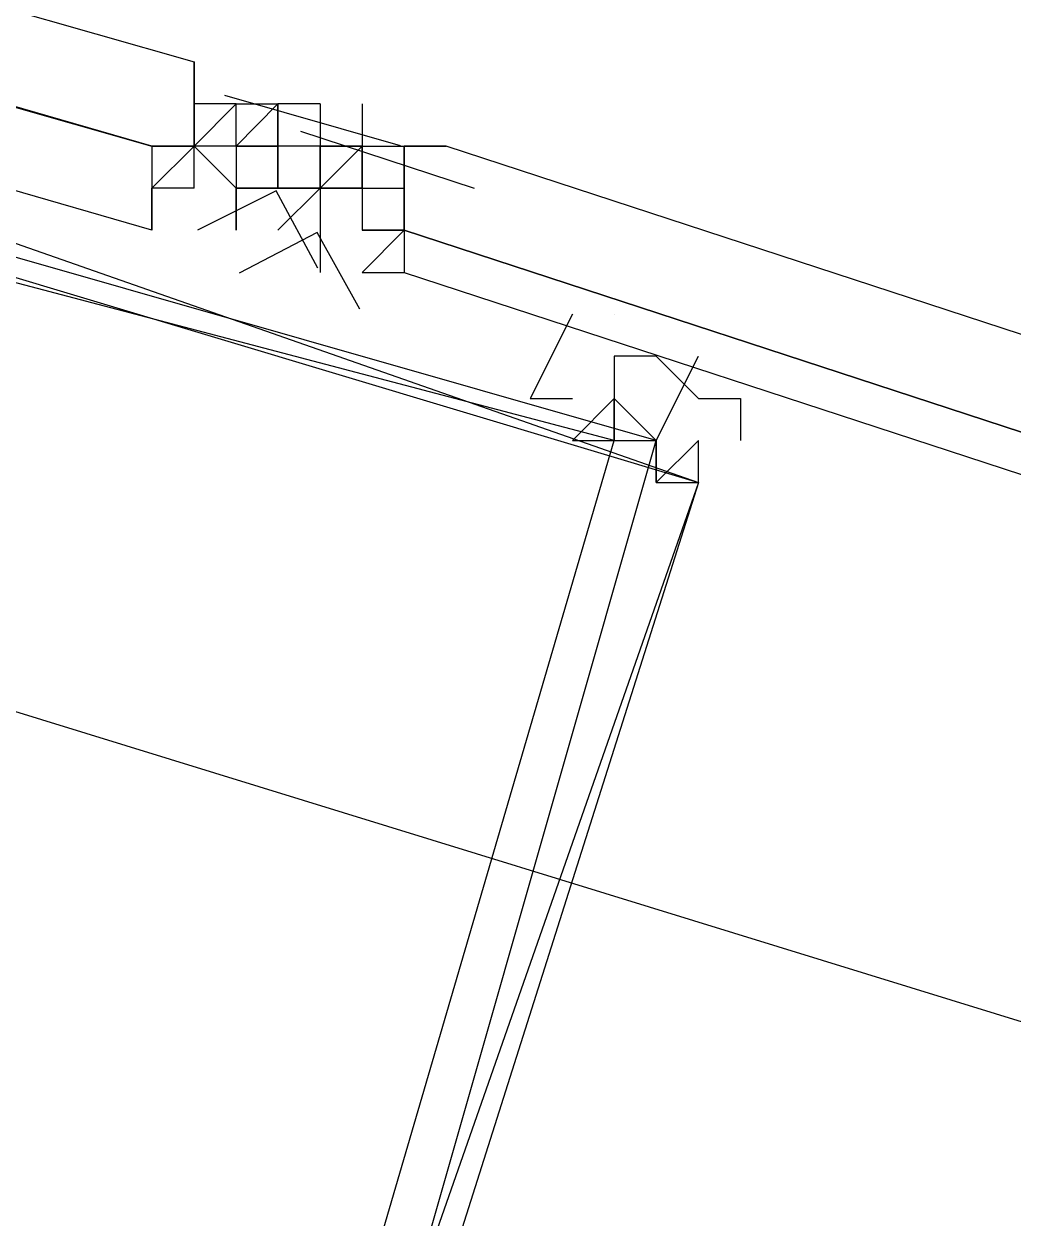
# Model space of a CAD drawing. Header units: feet. Extents: x -84 to 198, y -22 to 181.
# Drawn here: x 119.2927 to 119.6065, y 149.0245 to 149.4032 of the extents above; entities that cross this region are included whole.
import ezdxf

# ---------------------------------------------------------------- set-up
doc = ezdxf.new("R2010")
doc.units = ezdxf.units.FT
doc.layers.add('A-AREA-UNIDAD', color=30, linetype='CONTINUOUS')
doc.layers.add('A-LINEA', color=7, linetype='CONTINUOUS')

msp = doc.modelspace()

# ---------------------------------------------------------------- linework, layer by layer
at = {"layer": 'A-AREA-UNIDAD'}
msp.add_lwpolyline([(134, 143.5378), (130.912, 144.9422), (130.4, 144.9422), (130.208, 145.2622), (127.168, 146.4889), (126.672, 146.4889), (126.64, 146.7022), (123.52, 147.8578), (122.88, 147.8933), (122.848, 148.0889), (115.808, 150.2578), (115.2, 150.2578), (115.168, 150.4178), (111.328, 151.2178), (111.28, 151.3778), (104, 152.7289), (99.072, 153.3689), (92.192, 153.9022), (87.92, 153.9733)], dxfattribs=at)
at = {"layer": 'A-LINEA'}
for p, q in [((119.3467, 149.3911), (119.3467, 149.3911)), ((119.3467, 149.3911), (119.3467, 149.3911)), ((119.3467, 149.3911), (119.3467, 149.3911)), ((119.3467, 149.3911), (119.3467, 149.3911)), ((119.3563, 149.3806), (119.4121, 149.3646)), ((119.3563, 149.3806), (119.4121, 149.3646)), ((119.3467, 149.3778), (119.3467, 149.3778)), ((119.3467, 149.3644), (119.3467, 149.3778)), ((119.36, 149.3778), (119.3467, 149.3778)), ((119.3467, 149.3778), (119.3467, 149.3778)), ((119.3467, 149.3644), (119.3467, 149.3778)), ((119.3467, 149.3778), (119.3467, 149.3778)), ((119.3467, 149.3778), (119.3467, 149.3778)), ((119.3467, 149.3778), (119.3467, 149.3778)), ((119.3467, 149.3778), (119.3467, 149.3778)), ((119.3467, 149.3778), (119.3467, 149.3778)), ((119.3467, 149.3778), (119.3467, 149.3778)), ((119.3467, 149.3778), (119.3467, 149.3778)), ((119.3467, 149.3778), (119.3467, 149.3778)), ((119.3467, 149.3778), (119.3467, 149.3778)), ((119.3467, 149.3778), (119.3467, 149.3778)), ((119.3467, 149.3778), (119.3467, 149.3778)), ((119.3467, 149.3778), (119.3467, 149.3778)), ((119.3467, 149.3778), (119.3467, 149.3778)), ((119.3467, 149.3778), (119.3467, 149.3778)), ((119.3467, 149.3778), (119.3467, 149.3778)), ((119.3467, 149.3778), (119.3467, 149.3778)), ((119.3467, 149.3778), (119.3467, 149.3778)), ((119.3467, 149.3778), (119.3467, 149.3778)), ((119.3467, 149.3644), (119.3467, 149.3778)), ((119.36, 149.3778), (119.3467, 149.3778)), ((119.3467, 149.3778), (119.3467, 149.3778)), ((119.3467, 149.3644), (119.3467, 149.3778)), ((119.3467, 149.3778), (119.3467, 149.3778)), ((119.3467, 149.3778), (119.3467, 149.3778)), ((119.3467, 149.3778), (119.3467, 149.3778)), ((119.3467, 149.3778), (119.3467, 149.3778)), ((119.3467, 149.3778), (119.3467, 149.3778)), ((119.3467, 149.3778), (119.3467, 149.3778)), ((119.3467, 149.3778), (119.3467, 149.3778)), ((119.3467, 149.3778), (119.3467, 149.3778)), ((119.3467, 149.3778), (119.3467, 149.3778)), ((119.3467, 149.3778), (119.3467, 149.3778)), ((119.3467, 149.3778), (119.3467, 149.3778)), ((119.3467, 149.3778), (119.3467, 149.3778)), ((119.3467, 149.3778), (119.3467, 149.3778)), ((119.3467, 149.3778), (119.3467, 149.3778)), ((119.3467, 149.3778), (119.3467, 149.3778)), ((119.3467, 149.3778), (119.3467, 149.3778)), ((119.3467, 149.3778), (119.3467, 149.3778)), ((119.36, 149.3778), (119.36, 149.3778)), ((119.36, 149.3778), (119.36, 149.3778)), ((119.36, 149.3778), (119.36, 149.3778)), ((119.36, 149.3778), (119.36, 149.3778)), ((119.36, 149.3778), (119.36, 149.3778)), ((119.36, 149.3644), (119.36, 149.3778)), ((119.36, 149.3778), (119.36, 149.3778)), ((119.36, 149.3778), (119.3733, 149.3778)), ((119.36, 149.3778), (119.3733, 149.3778)), ((119.36, 149.3778), (119.36, 149.3778)), ((119.36, 149.3778), (119.3733, 149.3778)), ((119.36, 149.3778), (119.36, 149.3778)), ((119.36, 149.3778), (119.36, 149.3778)), ((119.36, 149.3778), (119.36, 149.3778)), ((119.36, 149.3778), (119.36, 149.3778)), ((119.36, 149.3778), (119.36, 149.3778)), ((119.36, 149.3644), (119.36, 149.3778)), ((119.36, 149.3778), (119.36, 149.3778)), ((119.36, 149.3778), (119.3733, 149.3778)), ((119.36, 149.3778), (119.3733, 149.3778)), ((119.36, 149.3778), (119.36, 149.3778)), ((119.36, 149.3778), (119.3733, 149.3778)), ((119.3733, 149.3778), (119.3733, 149.3778)), ((119.3733, 149.3778), (119.3733, 149.3778)), ((119.3733, 149.3778), (119.3733, 149.3778)), ((119.3733, 149.3778), (119.3733, 149.3778)), ((119.3733, 149.3778), (119.3733, 149.3778)), ((119.3733, 149.3778), (119.3733, 149.3778)), ((119.3733, 149.3778), (119.3733, 149.3778)), ((119.3733, 149.3778), (119.3733, 149.3778)), ((119.3733, 149.3778), (119.3733, 149.3778)), ((119.3733, 149.3778), (119.3733, 149.3644)), ((119.3733, 149.3778), (119.3733, 149.3778)), ((119.3867, 149.3778), (119.3733, 149.3778)), ((119.3733, 149.3644), (119.3733, 149.3778)), ((119.3733, 149.3778), (119.3733, 149.3778)), ((119.3733, 149.3778), (119.3733, 149.3778)), ((119.3733, 149.3644), (119.3733, 149.3778)), ((119.3733, 149.3778), (119.3733, 149.3778)), ((119.3733, 149.3778), (119.3733, 149.3778)), ((119.3733, 149.3778), (119.3733, 149.3778)), ((119.3733, 149.3778), (119.3733, 149.3778)), ((119.3733, 149.3778), (119.3733, 149.3644)), ((119.3733, 149.3778), (119.3733, 149.3778)), ((119.3733, 149.3778), (119.3733, 149.3644)), ((119.3733, 149.3778), (119.3733, 149.3778)), ((119.3733, 149.3778), (119.3733, 149.3644)), ((119.3733, 149.3778), (119.3733, 149.3778)), ((119.3733, 149.3778), (119.3733, 149.3778)), ((119.3733, 149.3778), (119.3733, 149.3778)), ((119.3733, 149.3778), (119.3733, 149.3778)), ((119.3733, 149.3778), (119.3733, 149.3778)), ((119.3733, 149.3778), (119.3733, 149.3778)), ((119.3733, 149.3778), (119.3733, 149.3778)), ((119.3733, 149.3778), (119.3733, 149.3778)), ((119.3733, 149.3778), (119.3733, 149.3778)), ((119.3733, 149.3778), (119.3733, 149.3644)), ((119.3733, 149.3778), (119.3733, 149.3778)), ((119.3867, 149.3778), (119.3733, 149.3778)), ((119.3733, 149.3644), (119.3733, 149.3778)), ((119.3733, 149.3778), (119.3733, 149.3778)), ((119.3733, 149.3778), (119.3733, 149.3778)), ((119.3733, 149.3644), (119.3733, 149.3778)), ((119.3733, 149.3778), (119.3733, 149.3778)), ((119.3733, 149.3778), (119.3733, 149.3778)), ((119.3733, 149.3778), (119.3733, 149.3778)), ((119.3733, 149.3778), (119.3733, 149.3778)), ((119.3733, 149.3778), (119.3733, 149.3644)), ((119.3733, 149.3778), (119.3733, 149.3778)), ((119.3733, 149.3778), (119.3733, 149.3644)), ((119.3733, 149.3778), (119.3733, 149.3778)), ((119.3733, 149.3778), (119.3733, 149.3644)), ((119.3867, 149.3778), (119.3867, 149.3644)), ((119.3867, 149.3778), (119.3867, 149.3644)), ((119.3867, 149.3778), (119.3867, 149.3644)), ((119.3867, 149.3778), (119.3867, 149.3778)), ((119.3867, 149.3778), (119.3867, 149.3644)), ((119.3867, 149.3778), (119.3867, 149.3644)), ((119.3867, 149.3778), (119.3867, 149.3644)), ((119.3867, 149.3778), (119.3867, 149.3778)), ((119.4, 149.3778), (119.4, 149.3644)), ((119.4, 149.3778), (119.4, 149.3644)), ((119.3804, 149.3692), (119.4355, 149.3511)), ((119.3804, 149.3692), (119.4355, 149.3511)), ((119.3333, 149.3644), (119.3467, 149.3644)), ((119.3333, 149.3644), (119.3467, 149.3644)), ((119.3467, 149.3644), (119.3467, 149.3644)), ((119.3467, 149.3644), (119.3467, 149.3644)), ((119.3467, 149.3644), (119.3467, 149.3644)), ((119.3467, 149.3644), (119.3467, 149.3644)), ((119.3467, 149.3644), (119.3467, 149.3644)), ((119.36, 149.3511), (119.3467, 149.3644)), ((119.36, 149.3511), (119.3467, 149.3644)), ((119.36, 149.3644), (119.3467, 149.3644)), ((119.3467, 149.3644), (119.3467, 149.3644)), ((119.3467, 149.3644), (119.3467, 149.3644)), ((119.3467, 149.3644), (119.3467, 149.3644)), ((119.3467, 149.3644), (119.3467, 149.3644)), ((119.3467, 149.3644), (119.3467, 149.3644)), ((119.3467, 149.3644), (119.3467, 149.3644)), ((119.3467, 149.3644), (119.3467, 149.3644)), ((119.3467, 149.3644), (119.3467, 149.3644)), ((119.3467, 149.3511), (119.3467, 149.3644)), ((119.3467, 149.3644), (119.3467, 149.3644)), ((119.3467, 149.3644), (119.3467, 149.3644)), ((119.3467, 149.3644), (119.3467, 149.3644)), ((119.3467, 149.3644), (119.3467, 149.3644)), ((119.3467, 149.3644), (119.3467, 149.3644)), ((119.3467, 149.3644), (119.3467, 149.3644)), ((119.3467, 149.3644), (119.3467, 149.3644)), ((119.3467, 149.3644), (119.3467, 149.3644)), ((119.3467, 149.3644), (119.3467, 149.3644)), ((119.36, 149.3511), (119.3467, 149.3644)), ((119.36, 149.3511), (119.3467, 149.3644)), ((119.36, 149.3644), (119.3467, 149.3644)), ((119.3467, 149.3644), (119.3467, 149.3644)), ((119.3467, 149.3644), (119.3467, 149.3644)), ((119.3467, 149.3644), (119.3467, 149.3644)), ((119.3467, 149.3644), (119.3467, 149.3644)), ((119.3467, 149.3644), (119.3467, 149.3644)), ((119.3467, 149.3644), (119.3467, 149.3644)), ((119.3467, 149.3644), (119.3467, 149.3644)), ((119.3467, 149.3644), (119.3467, 149.3644)), ((119.3467, 149.3511), (119.3467, 149.3644)), ((119.3467, 149.3644), (119.3467, 149.3644)), ((119.3467, 149.3644), (119.3467, 149.3644)), ((119.3467, 149.3644), (119.3467, 149.3644)), ((119.3467, 149.3644), (119.3467, 149.3644)), ((119.36, 149.3644), (119.36, 149.3644)), ((119.36, 149.3644), (119.3733, 149.3644)), ((119.36, 149.3644), (119.36, 149.3644)), ((119.36, 149.3644), (119.36, 149.3644)), ((119.36, 149.3644), (119.36, 149.3644)), ((119.36, 149.3644), (119.36, 149.3644)), ((119.36, 149.3644), (119.36, 149.3644)), ((119.36, 149.3644), (119.36, 149.3511)), ((119.36, 149.3644), (119.36, 149.3511)), ((119.36, 149.3644), (119.36, 149.3644)), ((119.36, 149.3644), (119.36, 149.3644)), ((119.3733, 149.3644), (119.36, 149.3644)), ((119.36, 149.3644), (119.36, 149.3644)), ((119.36, 149.3644), (119.36, 149.3644)), ((119.36, 149.3644), (119.36, 149.3644)), ((119.36, 149.3644), (119.36, 149.3644)), ((119.36, 149.3644), (119.36, 149.3644)), ((119.36, 149.3644), (119.36, 149.3644)), ((119.36, 149.3644), (119.36, 149.3644)), ((119.36, 149.3644), (119.36, 149.3644)), ((119.36, 149.3644), (119.36, 149.3644)), ((119.36, 149.3644), (119.36, 149.3644)), ((119.36, 149.3644), (119.36, 149.3644)), ((119.36, 149.3644), (119.36, 149.3644)), ((119.36, 149.3644), (119.36, 149.3644)), ((119.36, 149.3644), (119.36, 149.3644)), ((119.36, 149.3644), (119.36, 149.3644)), ((119.36, 149.3644), (119.36, 149.3644)), ((119.36, 149.3644), (119.36, 149.3644)), ((119.36, 149.3644), (119.36, 149.3644)), ((119.36, 149.3644), (119.36, 149.3644)), ((119.36, 149.3644), (119.36, 149.3511)), ((119.36, 149.3644), (119.36, 149.3644)), ((119.36, 149.3644), (119.36, 149.3511)), ((119.36, 149.3644), (119.36, 149.3644)), ((119.36, 149.3644), (119.36, 149.3644)), ((119.36, 149.3644), (119.36, 149.3644)), ((119.36, 149.3644), (119.36, 149.3644)), ((119.36, 149.3644), (119.36, 149.3644)), ((119.36, 149.3644), (119.36, 149.3644)), ((119.36, 149.3644), (119.36, 149.3644)), ((119.36, 149.3644), (119.3733, 149.3644)), ((119.36, 149.3644), (119.36, 149.3644)), ((119.36, 149.3644), (119.36, 149.3644)), ((119.36, 149.3644), (119.36, 149.3644)), ((119.36, 149.3644), (119.36, 149.3644)), ((119.36, 149.3644), (119.36, 149.3644)), ((119.36, 149.3644), (119.36, 149.3511)), ((119.36, 149.3644), (119.36, 149.3511)), ((119.36, 149.3644), (119.36, 149.3644)), ((119.36, 149.3644), (119.36, 149.3644)), ((119.3733, 149.3644), (119.36, 149.3644)), ((119.36, 149.3644), (119.36, 149.3644)), ((119.36, 149.3644), (119.36, 149.3644)), ((119.36, 149.3644), (119.36, 149.3644)), ((119.36, 149.3644), (119.36, 149.3644)), ((119.36, 149.3644), (119.36, 149.3644)), ((119.36, 149.3644), (119.36, 149.3644)), ((119.36, 149.3644), (119.36, 149.3644)), ((119.36, 149.3644), (119.36, 149.3644)), ((119.36, 149.3644), (119.36, 149.3644)), ((119.36, 149.3644), (119.36, 149.3644)), ((119.36, 149.3644), (119.36, 149.3644)), ((119.36, 149.3644), (119.36, 149.3644)), ((119.36, 149.3644), (119.36, 149.3644)), ((119.36, 149.3644), (119.36, 149.3644)), ((119.36, 149.3644), (119.36, 149.3644)), ((119.36, 149.3644), (119.36, 149.3644)), ((119.36, 149.3644), (119.36, 149.3644)), ((119.36, 149.3644), (119.36, 149.3644)), ((119.36, 149.3644), (119.36, 149.3644)), ((119.36, 149.3644), (119.36, 149.3511)), ((119.36, 149.3644), (119.36, 149.3644)), ((119.36, 149.3644), (119.36, 149.3511)), ((119.36, 149.3644), (119.36, 149.3644)), ((119.36, 149.3644), (119.36, 149.3644)), ((119.36, 149.3644), (119.36, 149.3644)), ((119.36, 149.3644), (119.36, 149.3644)), ((119.36, 149.3644), (119.36, 149.3644)), ((119.36, 149.3644), (119.36, 149.3644)), ((119.3733, 149.3644), (119.3733, 149.3644)), ((119.3733, 149.3644), (119.3733, 149.3644)), ((119.3733, 149.3644), (119.3733, 149.3644)), ((119.3733, 149.3644), (119.3733, 149.3644)), ((119.3733, 149.3511), (119.3733, 149.3644)), ((119.3733, 149.3644), (119.3733, 149.3644)), ((119.3733, 149.3644), (119.3733, 149.3644)), ((119.3733, 149.3644), (119.3733, 149.3644)), ((119.3733, 149.3644), (119.3733, 149.3644)), ((119.3733, 149.3644), (119.3733, 149.3644)), ((119.3733, 149.3644), (119.3733, 149.3644)), ((119.3733, 149.3644), (119.3733, 149.3644)), ((119.3733, 149.3644), (119.3733, 149.3644)), ((119.3733, 149.3644), (119.3733, 149.3644)), ((119.3733, 149.3644), (119.3733, 149.3644)), ((119.3733, 149.3644), (119.3733, 149.3644)), ((119.3733, 149.3644), (119.3733, 149.3644)), ((119.3733, 149.3644), (119.3733, 149.3644)), ((119.3733, 149.3644), (119.3733, 149.3644)), ((119.3733, 149.3644), (119.3733, 149.3644)), ((119.3733, 149.3644), (119.3733, 149.3644)), ((119.3733, 149.3644), (119.3733, 149.3511)), ((119.3733, 149.3644), (119.3733, 149.3644)), ((119.3733, 149.3644), (119.3733, 149.3644)), ((119.3733, 149.3644), (119.3733, 149.3644)), ((119.3733, 149.3644), (119.3733, 149.3644)), ((119.3733, 149.3644), (119.3733, 149.3644)), ((119.3733, 149.3644), (119.3733, 149.3644)), ((119.3733, 149.3644), (119.3733, 149.3644)), ((119.3733, 149.3644), (119.3733, 149.3644)), ((119.3733, 149.3644), (119.3733, 149.3644)), ((119.3733, 149.3644), (119.3733, 149.3644)), ((119.3733, 149.3511), (119.3733, 149.3644)), ((119.3733, 149.3644), (119.3733, 149.3644)), ((119.3733, 149.3644), (119.3733, 149.3644)), ((119.3733, 149.3644), (119.3733, 149.3644)), ((119.3733, 149.3644), (119.3733, 149.3644)), ((119.3733, 149.3644), (119.3733, 149.3644)), ((119.3867, 149.3644), (119.3733, 149.3644)), ((119.3733, 149.3644), (119.3733, 149.3644)), ((119.3733, 149.3644), (119.3733, 149.3644)), ((119.3867, 149.3644), (119.3733, 149.3644)), ((119.3733, 149.3644), (119.3733, 149.3644)), ((119.3733, 149.3644), (119.3733, 149.3644)), ((119.3733, 149.3644), (119.3733, 149.3644)), ((119.3733, 149.3644), (119.3733, 149.3644)), ((119.3733, 149.3644), (119.3733, 149.3644)), ((119.3733, 149.3644), (119.3733, 149.3644)), ((119.3733, 149.3644), (119.3733, 149.3644)), ((119.3733, 149.3644), (119.3733, 149.3644)), ((119.3733, 149.3644), (119.3733, 149.3644)), ((119.3733, 149.3644), (119.3733, 149.3644)), ((119.3733, 149.3644), (119.3733, 149.3644)), ((119.3733, 149.3644), (119.3733, 149.3644)), ((119.3733, 149.3644), (119.3733, 149.3644)), ((119.3733, 149.3644), (119.3733, 149.3644)), ((119.3733, 149.3644), (119.3733, 149.3644)), ((119.3733, 149.3644), (119.3733, 149.3644)), ((119.3733, 149.3644), (119.3733, 149.3644)), ((119.3733, 149.3644), (119.3733, 149.3644)), ((119.3733, 149.3511), (119.3733, 149.3644)), ((119.3733, 149.3644), (119.3733, 149.3644)), ((119.3733, 149.3644), (119.3733, 149.3644)), ((119.3733, 149.3644), (119.3733, 149.3644)), ((119.3733, 149.3644), (119.3733, 149.3644)), ((119.3733, 149.3644), (119.3733, 149.3644)), ((119.3733, 149.3644), (119.3733, 149.3644)), ((119.3733, 149.3644), (119.3733, 149.3644)), ((119.3733, 149.3644), (119.3733, 149.3644)), ((119.3733, 149.3644), (119.3733, 149.3644)), ((119.3733, 149.3644), (119.3733, 149.3644)), ((119.3733, 149.3644), (119.3733, 149.3644)), ((119.3733, 149.3644), (119.3733, 149.3644)), ((119.3733, 149.3644), (119.3733, 149.3644)), ((119.3733, 149.3644), (119.3733, 149.3644)), ((119.3733, 149.3644), (119.3733, 149.3644)), ((119.3733, 149.3644), (119.3733, 149.3644)), ((119.3733, 149.3644), (119.3733, 149.3511)), ((119.3733, 149.3644), (119.3733, 149.3644)), ((119.3733, 149.3644), (119.3733, 149.3644)), ((119.3733, 149.3644), (119.3733, 149.3644)), ((119.3733, 149.3644), (119.3733, 149.3644)), ((119.3733, 149.3644), (119.3733, 149.3644)), ((119.3733, 149.3644), (119.3733, 149.3644)), ((119.3733, 149.3644), (119.3733, 149.3644)), ((119.3733, 149.3644), (119.3733, 149.3644)), ((119.3733, 149.3644), (119.3733, 149.3644)), ((119.3733, 149.3644), (119.3733, 149.3644)), ((119.3733, 149.3511), (119.3733, 149.3644)), ((119.3733, 149.3644), (119.3733, 149.3644)), ((119.3733, 149.3644), (119.3733, 149.3644)), ((119.3733, 149.3644), (119.3733, 149.3644)), ((119.3733, 149.3644), (119.3733, 149.3644)), ((119.3733, 149.3644), (119.3733, 149.3644)), ((119.3867, 149.3644), (119.3733, 149.3644)), ((119.3733, 149.3644), (119.3733, 149.3644)), ((119.3733, 149.3644), (119.3733, 149.3644)), ((119.3867, 149.3644), (119.3733, 149.3644)), ((119.3733, 149.3644), (119.3733, 149.3644)), ((119.3733, 149.3644), (119.3733, 149.3644)), ((119.3733, 149.3644), (119.3733, 149.3644)), ((119.3733, 149.3644), (119.3733, 149.3644)), ((119.3733, 149.3644), (119.3733, 149.3644)), ((119.3733, 149.3644), (119.3733, 149.3644)), ((119.3733, 149.3644), (119.3733, 149.3644)), ((119.3733, 149.3644), (119.3733, 149.3644)), ((119.3733, 149.3644), (119.3733, 149.3644)), ((119.3733, 149.3644), (119.3733, 149.3644)), ((119.3733, 149.3644), (119.3733, 149.3644)), ((119.3733, 149.3644), (119.3733, 149.3644)), ((119.3733, 149.3644), (119.3733, 149.3644)), ((119.3733, 149.3644), (119.3733, 149.3644)), ((119.3867, 149.3644), (119.3867, 149.3644)), ((119.3867, 149.3644), (119.3867, 149.3644)), ((119.3867, 149.3644), (119.3867, 149.3644)), ((119.3867, 149.3644), (119.4, 149.3644)), ((119.3867, 149.3644), (119.4, 149.3644)), ((119.3867, 149.3644), (119.3867, 149.3644)), ((119.3867, 149.3511), (119.3867, 149.3644)), ((119.3867, 149.3644), (119.3867, 149.3644)), ((119.3867, 149.3644), (119.3867, 149.3644)), ((119.3867, 149.3644), (119.3867, 149.3644)), ((119.3867, 149.3644), (119.3867, 149.3644)), ((119.3867, 149.3644), (119.3867, 149.3644)), ((119.3867, 149.3644), (119.3867, 149.3644)), ((119.3867, 149.3644), (119.3867, 149.3644)), ((119.3867, 149.3644), (119.3867, 149.3644)), ((119.3867, 149.3644), (119.3867, 149.3644)), ((119.3867, 149.3644), (119.3867, 149.3644)), ((119.3867, 149.3644), (119.3867, 149.3644)), ((119.3867, 149.3644), (119.3867, 149.3644)), ((119.3867, 149.3644), (119.3867, 149.3644)), ((119.3867, 149.3644), (119.3867, 149.3644)), ((119.3867, 149.3644), (119.3867, 149.3644)), ((119.3867, 149.3644), (119.3867, 149.3644)), ((119.3867, 149.3644), (119.3867, 149.3644)), ((119.3867, 149.3644), (119.3867, 149.3644)), ((119.3867, 149.3511), (119.3867, 149.3644)), ((119.4, 149.3644), (119.3867, 149.3644)), ((119.3867, 149.3644), (119.3867, 149.3644)), ((119.3867, 149.3644), (119.3867, 149.3644)), ((119.3867, 149.3644), (119.3867, 149.3644)), ((119.3867, 149.3644), (119.3867, 149.3644)), ((119.3867, 149.3644), (119.3867, 149.3644)), ((119.3867, 149.3644), (119.3867, 149.3644)), ((119.3867, 149.3644), (119.3867, 149.3644)), ((119.3867, 149.3644), (119.3867, 149.3644)), ((119.3867, 149.3644), (119.3867, 149.3644)), ((119.3867, 149.3644), (119.3867, 149.3644)), ((119.3867, 149.3644), (119.3867, 149.3644)), ((119.3867, 149.3644), (119.3867, 149.3644)), ((119.3867, 149.3644), (119.3867, 149.3644)), ((119.3867, 149.3644), (119.3867, 149.3644)), ((119.3867, 149.3644), (119.3867, 149.3644)), ((119.3867, 149.3644), (119.3867, 149.3644)), ((119.3867, 149.3644), (119.3867, 149.3644)), ((119.3867, 149.3644), (119.3867, 149.3644)), ((119.3867, 149.3644), (119.3867, 149.3644)), ((119.3867, 149.3644), (119.3867, 149.3644)), ((119.3867, 149.3644), (119.3867, 149.3644)), ((119.3867, 149.3644), (119.3867, 149.3644)), ((119.3867, 149.3644), (119.3867, 149.3644)), ((119.3867, 149.3644), (119.3867, 149.3644)), ((119.3867, 149.3644), (119.3867, 149.3644)), ((119.3867, 149.3644), (119.3867, 149.3644)), ((119.3867, 149.3644), (119.3867, 149.3644)), ((119.3867, 149.3644), (119.4, 149.3644)), ((119.3867, 149.3644), (119.4, 149.3644)), ((119.3867, 149.3644), (119.3867, 149.3644)), ((119.3867, 149.3511), (119.3867, 149.3644)), ((119.3867, 149.3644), (119.3867, 149.3644)), ((119.3867, 149.3644), (119.3867, 149.3644)), ((119.3867, 149.3644), (119.3867, 149.3644)), ((119.3867, 149.3644), (119.3867, 149.3644)), ((119.3867, 149.3644), (119.3867, 149.3644)), ((119.3867, 149.3644), (119.3867, 149.3644)), ((119.3867, 149.3644), (119.3867, 149.3644)), ((119.3867, 149.3644), (119.3867, 149.3644)), ((119.3867, 149.3644), (119.3867, 149.3644)), ((119.3867, 149.3644), (119.3867, 149.3644)), ((119.3867, 149.3644), (119.3867, 149.3644)), ((119.3867, 149.3644), (119.3867, 149.3644)), ((119.3867, 149.3644), (119.3867, 149.3644)), ((119.3867, 149.3644), (119.3867, 149.3644)), ((119.3867, 149.3644), (119.3867, 149.3644)), ((119.3867, 149.3644), (119.3867, 149.3644)), ((119.3867, 149.3644), (119.3867, 149.3644)), ((119.3867, 149.3644), (119.3867, 149.3644)), ((119.3867, 149.3511), (119.3867, 149.3644)), ((119.4, 149.3644), (119.3867, 149.3644)), ((119.3867, 149.3644), (119.3867, 149.3644)), ((119.3867, 149.3644), (119.3867, 149.3644)), ((119.3867, 149.3644), (119.3867, 149.3644)), ((119.3867, 149.3644), (119.3867, 149.3644)), ((119.3867, 149.3644), (119.3867, 149.3644)), ((119.3867, 149.3644), (119.3867, 149.3644)), ((119.3867, 149.3644), (119.3867, 149.3644)), ((119.3867, 149.3644), (119.3867, 149.3644)), ((119.3867, 149.3644), (119.3867, 149.3644)), ((119.3867, 149.3644), (119.3867, 149.3644)), ((119.3867, 149.3644), (119.3867, 149.3644)), ((119.3867, 149.3644), (119.3867, 149.3644)), ((119.3867, 149.3644), (119.3867, 149.3644)), ((119.3867, 149.3644), (119.3867, 149.3644)), ((119.3867, 149.3644), (119.3867, 149.3644)), ((119.3867, 149.3644), (119.3867, 149.3644)), ((119.3867, 149.3644), (119.3867, 149.3644)), ((119.3867, 149.3644), (119.3867, 149.3644)), ((119.3867, 149.3644), (119.3867, 149.3644)), ((119.3867, 149.3644), (119.3867, 149.3644)), ((119.3867, 149.3644), (119.3867, 149.3644)), ((119.3867, 149.3644), (119.3867, 149.3644)), ((119.3867, 149.3644), (119.3867, 149.3644)), ((119.3867, 149.3644), (119.3867, 149.3644)), ((119.4, 149.3644), (119.4, 149.3644)), ((119.4, 149.3644), (119.4133, 149.3644)), ((119.4, 149.3511), (119.4, 149.3644)), ((119.4, 149.3644), (119.4, 149.3644)), ((119.4, 149.3644), (119.4, 149.3644)), ((119.4, 149.3644), (119.4, 149.3644)), ((119.4, 149.3644), (119.4, 149.3644)), ((119.4, 149.3644), (119.4, 149.3644)), ((119.4, 149.3644), (119.4, 149.3644)), ((119.4, 149.3644), (119.4, 149.3644)), ((119.4, 149.3644), (119.4, 149.3644)), ((119.4, 149.3644), (119.4, 149.3644)), ((119.4, 149.3644), (119.4, 149.3511)), ((119.4, 149.3644), (119.4, 149.3644)), ((119.4, 149.3644), (119.4, 149.3644)), ((119.4, 149.3644), (119.4, 149.3644)), ((119.4, 149.3644), (119.4, 149.3644)), ((119.4, 149.3644), (119.4, 149.3644)), ((119.4, 149.3644), (119.4, 149.3644)), ((119.4, 149.3644), (119.4, 149.3644)), ((119.4, 149.3644), (119.4, 149.3644)), ((119.4, 149.3644), (119.4133, 149.3644)), ((119.4, 149.3511), (119.4, 149.3644)), ((119.4, 149.3644), (119.4, 149.3644)), ((119.4, 149.3644), (119.4, 149.3644)), ((119.4, 149.3644), (119.4, 149.3644)), ((119.4, 149.3644), (119.4, 149.3644)), ((119.4, 149.3644), (119.4, 149.3644)), ((119.4, 149.3644), (119.4, 149.3644)), ((119.4, 149.3644), (119.4, 149.3644)), ((119.4, 149.3644), (119.4, 149.3644)), ((119.4, 149.3644), (119.4, 149.3644)), ((119.4, 149.3644), (119.4, 149.3511)), ((119.4, 149.3644), (119.4, 149.3644)), ((119.4, 149.3644), (119.4, 149.3644)), ((119.4, 149.3644), (119.4, 149.3644)), ((119.4, 149.3644), (119.4, 149.3644)), ((119.4, 149.3644), (119.4, 149.3644)), ((119.4, 149.3644), (119.4, 149.3644)), ((119.4, 149.3644), (119.4, 149.3644)), ((119.4133, 149.3644), (119.4133, 149.3644)), ((119.4133, 149.3644), (119.4133, 149.3644)), ((119.4133, 149.3644), (119.4133, 149.3644)), ((119.4133, 149.3644), (119.4133, 149.3644)), ((119.4133, 149.3511), (119.4133, 149.3644)), ((119.4133, 149.3644), (119.4133, 149.3644)), ((119.4133, 149.3644), (119.4133, 149.3644)), ((119.4133, 149.3644), (119.4133, 149.3644)), ((119.4133, 149.3644), (119.4133, 149.3644)), ((119.4133, 149.3644), (119.4133, 149.3511)), ((119.4133, 149.3644), (119.4133, 149.3644)), ((119.4133, 149.3644), (119.4133, 149.3644)), ((119.4133, 149.3644), (119.4133, 149.3511)), ((119.4133, 149.3644), (119.4133, 149.3644)), ((119.4133, 149.3644), (119.4133, 149.3644)), ((119.4133, 149.3644), (119.4133, 149.3644)), ((119.4133, 149.3644), (119.4133, 149.3644)), ((119.4133, 149.3644), (119.4133, 149.3644)), ((119.4133, 149.3511), (119.4133, 149.3644)), ((119.4133, 149.3644), (119.4133, 149.3644)), ((119.4133, 149.3644), (119.4133, 149.3644)), ((119.4133, 149.3644), (119.4133, 149.3644)), ((119.4133, 149.3644), (119.4133, 149.3644)), ((119.4133, 149.3644), (119.4133, 149.3511)), ((119.4133, 149.3644), (119.4133, 149.3644)), ((119.4133, 149.3644), (119.4133, 149.3644)), ((119.4133, 149.3644), (119.4133, 149.3511)), ((119.4133, 149.3644), (119.4133, 149.3644)), ((119.4267, 149.3644), (119.4267, 149.3644)), ((119.4267, 149.3644), (119.4267, 149.3644)), ((119.4267, 149.3644), (119.4267, 149.3644)), ((119.4267, 149.3644), (119.4267, 149.3644)), ((119.3333, 149.3511), (119.3333, 149.3511)), ((119.3467, 149.3511), (119.3333, 149.3511)), ((119.3333, 149.3511), (119.3333, 149.3511)), ((119.3333, 149.3511), (119.3333, 149.3511)), ((119.3333, 149.3511), (119.3333, 149.3378)), ((119.3333, 149.3511), (119.3333, 149.3511)), ((119.3333, 149.3511), (119.3333, 149.3511)), ((119.3467, 149.3511), (119.3333, 149.3511)), ((119.3333, 149.3511), (119.3333, 149.3511)), ((119.3333, 149.3511), (119.3333, 149.3511)), ((119.3333, 149.3511), (119.3333, 149.3378)), ((119.3333, 149.3511), (119.3333, 149.3511)), ((119.3467, 149.3511), (119.3467, 149.3511)), ((119.3467, 149.3511), (119.3467, 149.3511)), ((119.3467, 149.3511), (119.3467, 149.3511)), ((119.3467, 149.3511), (119.3467, 149.3511)), ((119.3467, 149.3511), (119.3467, 149.3511)), ((119.3467, 149.3511), (119.3467, 149.3511)), ((119.3467, 149.3511), (119.3467, 149.3511)), ((119.3467, 149.3511), (119.3467, 149.3511)), ((119.3467, 149.3511), (119.3467, 149.3511)), ((119.3467, 149.3511), (119.3467, 149.3511)), ((119.3467, 149.3511), (119.3467, 149.3511)), ((119.3467, 149.3511), (119.3467, 149.3511)), ((119.3467, 149.3511), (119.3467, 149.3511)), ((119.3467, 149.3511), (119.3467, 149.3511)), ((119.3467, 149.3511), (119.3467, 149.3511)), ((119.3467, 149.3511), (119.3467, 149.3511)), ((119.3467, 149.3511), (119.3467, 149.3511)), ((119.3467, 149.3511), (119.3467, 149.3511)), ((119.3467, 149.3511), (119.3467, 149.3511)), ((119.3467, 149.3511), (119.3467, 149.3511)), ((119.3467, 149.3511), (119.3467, 149.3511)), ((119.3467, 149.3511), (119.3467, 149.3511)), ((119.3467, 149.3511), (119.3467, 149.3511)), ((119.3467, 149.3511), (119.3467, 149.3511)), ((119.36, 149.3511), (119.36, 149.3511)), ((119.36, 149.3511), (119.3733, 149.3511)), ((119.36, 149.3511), (119.36, 149.3511)), ((119.36, 149.3511), (119.36, 149.3511)), ((119.36, 149.3511), (119.36, 149.3511)), ((119.36, 149.3378), (119.36, 149.3511)), ((119.36, 149.3511), (119.36, 149.3511)), ((119.36, 149.3511), (119.36, 149.3511)), ((119.36, 149.3511), (119.36, 149.3511)), ((119.36, 149.3511), (119.36, 149.3511)), ((119.36, 149.3511), (119.36, 149.3511)), ((119.36, 149.3511), (119.36, 149.3511)), ((119.36, 149.3511), (119.36, 149.3511)), ((119.36, 149.3511), (119.3733, 149.3511)), ((119.36, 149.3511), (119.36, 149.3511)), ((119.36, 149.3511), (119.36, 149.3511)), ((119.36, 149.3511), (119.36, 149.3511)), ((119.3733, 149.3511), (119.36, 149.3511)), ((119.36, 149.3511), (119.36, 149.3511)), ((119.36, 149.3511), (119.36, 149.3511)), ((119.36, 149.3511), (119.3733, 149.3511)), ((119.36, 149.3511), (119.36, 149.3511)), ((119.36, 149.3511), (119.36, 149.3511)), ((119.36, 149.3511), (119.36, 149.3511)), ((119.36, 149.3378), (119.36, 149.3511)), ((119.36, 149.3511), (119.36, 149.3511)), ((119.36, 149.3511), (119.36, 149.3511)), ((119.36, 149.3511), (119.36, 149.3511)), ((119.36, 149.3511), (119.36, 149.3511)), ((119.36, 149.3511), (119.36, 149.3511)), ((119.36, 149.3511), (119.36, 149.3511)), ((119.36, 149.3511), (119.36, 149.3511)), ((119.36, 149.3511), (119.3733, 149.3511)), ((119.36, 149.3511), (119.36, 149.3511)), ((119.36, 149.3511), (119.36, 149.3511)), ((119.36, 149.3511), (119.36, 149.3511)), ((119.3733, 149.3511), (119.36, 149.3511)), ((119.36, 149.3511), (119.36, 149.3511)), ((119.3733, 149.3511), (119.3733, 149.3511)), ((119.3733, 149.3511), (119.3733, 149.3511)), ((119.3733, 149.3511), (119.3733, 149.3511)), ((119.3733, 149.3511), (119.3733, 149.3511)), ((119.3733, 149.3511), (119.3733, 149.3511)), ((119.3733, 149.3511), (119.3733, 149.3511)), ((119.3733, 149.3511), (119.3733, 149.3511)), ((119.3733, 149.3511), (119.3733, 149.3511)), ((119.3733, 149.3511), (119.3733, 149.3511)), ((119.3733, 149.3511), (119.3733, 149.3511)), ((119.3733, 149.3511), (119.3867, 149.3511)), ((119.3733, 149.3511), (119.3867, 149.3511)), ((119.3733, 149.3511), (119.3867, 149.3511)), ((119.3733, 149.3511), (119.3867, 149.3511)), ((119.3733, 149.3511), (119.3733, 149.3511)), ((119.3733, 149.3511), (119.3733, 149.3511)), ((119.3733, 149.3511), (119.3733, 149.3511)), ((119.3733, 149.3511), (119.3733, 149.3511)), ((119.3733, 149.3511), (119.3733, 149.3511)), ((119.3733, 149.3511), (119.3733, 149.3511)), ((119.3733, 149.3511), (119.3733, 149.3511)), ((119.3733, 149.3511), (119.3733, 149.3511)), ((119.3867, 149.3511), (119.3733, 149.3511)), ((119.3733, 149.3511), (119.3733, 149.3511)), ((119.3733, 149.3511), (119.3733, 149.3511)), ((119.3733, 149.3511), (119.3733, 149.3511)), ((119.3733, 149.3511), (119.3733, 149.3511)), ((119.3733, 149.3511), (119.3733, 149.3511)), ((119.3733, 149.3511), (119.3733, 149.3511)), ((119.3733, 149.3511), (119.3733, 149.3511)), ((119.3733, 149.3511), (119.3733, 149.3511)), ((119.3733, 149.3511), (119.3733, 149.3511)), ((119.3867, 149.3511), (119.3733, 149.3378)), ((119.3733, 149.3511), (119.3733, 149.3511)), ((119.3733, 149.3511), (119.3733, 149.3511)), ((119.3733, 149.3511), (119.3733, 149.3511)), ((119.3733, 149.3511), (119.3733, 149.3511)), ((119.3733, 149.3511), (119.3733, 149.3511)), ((119.3733, 149.3511), (119.3733, 149.3511)), ((119.3733, 149.3511), (119.3733, 149.3511)), ((119.3733, 149.3511), (119.3733, 149.3511)), ((119.3733, 149.3511), (119.3733, 149.3511)), ((119.3733, 149.3511), (119.3733, 149.3511)), ((119.3733, 149.3511), (119.3733, 149.3511)), ((119.3733, 149.3511), (119.3733, 149.3511)), ((119.3733, 149.3511), (119.3733, 149.3511)), ((119.3733, 149.3511), (119.3733, 149.3511)), ((119.3733, 149.3511), (119.3733, 149.3511)), ((119.3733, 149.3511), (119.3733, 149.3511)), ((119.3733, 149.3511), (119.3733, 149.3511)), ((119.3733, 149.3511), (119.3733, 149.3511)), ((119.3733, 149.3511), (119.3733, 149.3511)), ((119.3733, 149.3511), (119.3867, 149.3511)), ((119.3733, 149.3511), (119.3867, 149.3511)), ((119.3733, 149.3511), (119.3867, 149.3511)), ((119.3733, 149.3511), (119.3867, 149.3511)), ((119.3733, 149.3511), (119.3733, 149.3511)), ((119.3733, 149.3511), (119.3733, 149.3511)), ((119.3733, 149.3511), (119.3733, 149.3511)), ((119.3733, 149.3511), (119.3733, 149.3511)), ((119.3733, 149.3511), (119.3733, 149.3511)), ((119.3733, 149.3511), (119.3733, 149.3511)), ((119.3733, 149.3511), (119.3733, 149.3511)), ((119.3733, 149.3511), (119.3733, 149.3511)), ((119.3867, 149.3511), (119.3733, 149.3511)), ((119.3733, 149.3511), (119.3733, 149.3511)), ((119.3733, 149.3511), (119.3733, 149.3511)), ((119.3733, 149.3511), (119.3733, 149.3511)), ((119.3733, 149.3511), (119.3733, 149.3511)), ((119.3733, 149.3511), (119.3733, 149.3511)), ((119.3733, 149.3511), (119.3733, 149.3511)), ((119.3733, 149.3511), (119.3733, 149.3511)), ((119.3733, 149.3511), (119.3733, 149.3511)), ((119.3733, 149.3511), (119.3733, 149.3511)), ((119.3867, 149.3511), (119.3733, 149.3378)), ((119.3733, 149.3511), (119.3733, 149.3511)), ((119.3733, 149.3511), (119.3733, 149.3511)), ((119.3733, 149.3511), (119.3733, 149.3511)), ((119.3733, 149.3511), (119.3733, 149.3511)), ((119.3733, 149.3511), (119.3733, 149.3511)), ((119.3733, 149.3511), (119.3733, 149.3511)), ((119.3733, 149.3511), (119.3733, 149.3511)), ((119.3733, 149.3511), (119.3733, 149.3511)), ((119.3733, 149.3511), (119.3733, 149.3511)), ((119.3867, 149.3511), (119.3867, 149.3511)), ((119.3867, 149.3511), (119.3867, 149.3511)), ((119.3867, 149.3511), (119.3867, 149.3511)), ((119.3867, 149.3511), (119.3867, 149.3511)), ((119.3867, 149.3511), (119.3867, 149.3511)), ((119.3867, 149.3511), (119.3867, 149.3511)), ((119.3867, 149.3511), (119.3867, 149.3511)), ((119.3867, 149.3511), (119.3867, 149.3511)), ((119.3867, 149.3511), (119.3867, 149.3511)), ((119.3867, 149.3511), (119.3867, 149.3511)), ((119.3867, 149.3511), (119.3867, 149.3511)), ((119.3867, 149.3511), (119.3867, 149.3511)), ((119.3867, 149.3511), (119.3867, 149.3511)), ((119.3867, 149.3511), (119.3867, 149.3511)), ((119.3867, 149.3511), (119.3867, 149.3511)), ((119.3867, 149.3511), (119.3867, 149.3511)), ((119.3867, 149.3511), (119.3867, 149.3511)), ((119.3867, 149.3511), (119.3867, 149.3511)), ((119.3867, 149.3511), (119.3867, 149.3511)), ((119.3867, 149.3511), (119.3867, 149.3511)), ((119.3867, 149.3511), (119.3867, 149.3511)), ((119.3867, 149.3511), (119.3867, 149.3511)), ((119.3867, 149.3511), (119.3867, 149.3511)), ((119.3867, 149.3511), (119.3867, 149.3511)), ((119.3867, 149.3511), (119.3867, 149.3511)), ((119.3867, 149.3511), (119.3867, 149.3511)), ((119.3867, 149.3511), (119.3867, 149.3511)), ((119.3867, 149.3511), (119.3867, 149.3511)), ((119.3867, 149.3511), (119.3867, 149.3511)), ((119.3867, 149.3511), (119.3867, 149.3511)), ((119.4, 149.3511), (119.3867, 149.3511)), ((119.3867, 149.3511), (119.3867, 149.3511)), ((119.3867, 149.3511), (119.3867, 149.3511)), ((119.3867, 149.3511), (119.3867, 149.3511)), ((119.3867, 149.3511), (119.3867, 149.3511)), ((119.3867, 149.3511), (119.3867, 149.3511)), ((119.3867, 149.3511), (119.3867, 149.3511)), ((119.3867, 149.3511), (119.3867, 149.3511)), ((119.3867, 149.3511), (119.3867, 149.3511)), ((119.3867, 149.3511), (119.3867, 149.3511)), ((119.3867, 149.3511), (119.3867, 149.3511)), ((119.3867, 149.3511), (119.3867, 149.3511)), ((119.3867, 149.3511), (119.3867, 149.3511)), ((119.3867, 149.3511), (119.3867, 149.3511)), ((119.3867, 149.3511), (119.3867, 149.3511)), ((119.3867, 149.3511), (119.3867, 149.3511)), ((119.3867, 149.3511), (119.3867, 149.3511)), ((119.3867, 149.3511), (119.3867, 149.3511)), ((119.3867, 149.3511), (119.3867, 149.3511)), ((119.3867, 149.3511), (119.3867, 149.3511)), ((119.3867, 149.3511), (119.3867, 149.3511)), ((119.3867, 149.3511), (119.3867, 149.3511)), ((119.3867, 149.3511), (119.3867, 149.3511)), ((119.3867, 149.3511), (119.3867, 149.3511)), ((119.3867, 149.3511), (119.3867, 149.3511)), ((119.3867, 149.3511), (119.3867, 149.3511)), ((119.3867, 149.3511), (119.3867, 149.3511)), ((119.3867, 149.3511), (119.3867, 149.3511)), ((119.3867, 149.3511), (119.3867, 149.3511)), ((119.3867, 149.3511), (119.3867, 149.3511)), ((119.3867, 149.3511), (119.3867, 149.3511)), ((119.3867, 149.3511), (119.3867, 149.3511)), ((119.3867, 149.3511), (119.3867, 149.3511)), ((119.3867, 149.3511), (119.3867, 149.3511)), ((119.3867, 149.3511), (119.3867, 149.3511)), ((119.3867, 149.3511), (119.3867, 149.3511)), ((119.3867, 149.3511), (119.3867, 149.3511)), ((119.3867, 149.3511), (119.3867, 149.3511)), ((119.3867, 149.3511), (119.3867, 149.3511)), ((119.3867, 149.3511), (119.3867, 149.3511)), ((119.3867, 149.3511), (119.3867, 149.3511)), ((119.3867, 149.3511), (119.3867, 149.3511)), ((119.4, 149.3511), (119.3867, 149.3511)), ((119.3867, 149.3511), (119.3867, 149.3511)), ((119.3867, 149.3511), (119.3867, 149.3511)), ((119.3867, 149.3511), (119.3867, 149.3511)), ((119.3867, 149.3511), (119.3867, 149.3511)), ((119.3867, 149.3511), (119.3867, 149.3511)), ((119.3867, 149.3511), (119.3867, 149.3511)), ((119.3867, 149.3511), (119.3867, 149.3511)), ((119.3867, 149.3511), (119.3867, 149.3511)), ((119.3867, 149.3511), (119.3867, 149.3511)), ((119.3867, 149.3511), (119.3867, 149.3511)), ((119.3867, 149.3511), (119.3867, 149.3511)), ((119.4, 149.3511), (119.4, 149.3378)), ((119.4, 149.3511), (119.4133, 149.3511)), ((119.4, 149.3511), (119.4, 149.3511)), ((119.4, 149.3511), (119.4, 149.3511)), ((119.4, 149.3511), (119.4, 149.3511)), ((119.4, 149.3511), (119.4, 149.3511)), ((119.4, 149.3511), (119.4, 149.3511)), ((119.4, 149.3511), (119.4, 149.3511)), ((119.4, 149.3511), (119.4, 149.3511)), ((119.4, 149.3511), (119.4, 149.3511)), ((119.4, 149.3511), (119.4, 149.3511)), ((119.4, 149.3511), (119.4, 149.3511)), ((119.4, 149.3511), (119.4, 149.3511)), ((119.4, 149.3511), (119.4, 149.3511)), ((119.4, 149.3511), (119.4, 149.3511)), ((119.4, 149.3511), (119.4, 149.3511)), ((119.4, 149.3511), (119.4, 149.3511)), ((119.4, 149.3511), (119.4, 149.3511)), ((119.4, 149.3511), (119.4, 149.3511)), ((119.4, 149.3511), (119.4, 149.3511)), ((119.4, 149.3511), (119.4, 149.3511)), ((119.4, 149.3511), (119.4, 149.3511)), ((119.4, 149.3511), (119.4, 149.3511)), ((119.4, 149.3511), (119.4, 149.3511)), ((119.4, 149.3511), (119.4, 149.3511)), ((119.4, 149.3511), (119.4, 149.3511)), ((119.4, 149.3511), (119.4, 149.3511)), ((119.4, 149.3511), (119.4, 149.3511)), ((119.4, 149.3511), (119.4, 149.3511)), ((119.4, 149.3511), (119.4, 149.3511)), ((119.4, 149.3511), (119.4, 149.3511)), ((119.4, 149.3511), (119.4, 149.3511)), ((119.4, 149.3511), (119.4, 149.3511)), ((119.4, 149.3511), (119.4, 149.3378)), ((119.4, 149.3511), (119.4133, 149.3511)), ((119.4, 149.3511), (119.4, 149.3511)), ((119.4, 149.3511), (119.4, 149.3511)), ((119.4, 149.3511), (119.4, 149.3511)), ((119.4, 149.3511), (119.4, 149.3511)), ((119.4, 149.3511), (119.4, 149.3511)), ((119.4, 149.3511), (119.4, 149.3511)), ((119.4, 149.3511), (119.4, 149.3511)), ((119.4, 149.3511), (119.4, 149.3511)), ((119.4, 149.3511), (119.4, 149.3511)), ((119.4, 149.3511), (119.4, 149.3511)), ((119.4, 149.3511), (119.4, 149.3511)), ((119.4, 149.3511), (119.4, 149.3511)), ((119.4, 149.3511), (119.4, 149.3511)), ((119.4, 149.3511), (119.4, 149.3511)), ((119.4, 149.3511), (119.4, 149.3511)), ((119.4, 149.3511), (119.4, 149.3511)), ((119.4, 149.3511), (119.4, 149.3511)), ((119.4, 149.3511), (119.4, 149.3511)), ((119.4, 149.3511), (119.4, 149.3511)), ((119.4, 149.3511), (119.4, 149.3511)), ((119.4, 149.3511), (119.4, 149.3511)), ((119.4, 149.3511), (119.4, 149.3511)), ((119.4, 149.3511), (119.4, 149.3511)), ((119.4, 149.3511), (119.4, 149.3511)), ((119.4, 149.3511), (119.4, 149.3511)), ((119.4, 149.3511), (119.4, 149.3511)), ((119.4, 149.3511), (119.4, 149.3511)), ((119.4, 149.3511), (119.4, 149.3511)), ((119.4, 149.3511), (119.4, 149.3511)), ((119.4, 149.3511), (119.4, 149.3511)), ((119.4, 149.3511), (119.4, 149.3511)), ((119.4133, 149.3511), (119.4133, 149.3511)), ((119.4133, 149.3511), (119.4133, 149.3511)), ((119.4133, 149.3511), (119.4133, 149.3511)), ((119.4133, 149.3511), (119.4133, 149.3511)), ((119.4133, 149.3511), (119.4133, 149.3511)), ((119.4133, 149.3511), (119.4133, 149.3511)), ((119.4133, 149.3511), (119.4133, 149.3511)), ((119.4133, 149.3378), (119.4133, 149.3511)), ((119.4133, 149.3511), (119.4133, 149.3511)), ((119.4133, 149.3511), (119.4133, 149.3511)), ((119.4133, 149.3511), (119.4133, 149.3511)), ((119.4133, 149.3511), (119.4133, 149.3511)), ((119.4133, 149.3511), (119.4133, 149.3511)), ((119.4133, 149.3511), (119.4133, 149.3511)), ((119.4133, 149.3511), (119.4133, 149.3511)), ((119.4133, 149.3511), (119.4133, 149.3511)), ((119.4133, 149.3511), (119.4133, 149.3511)), ((119.4133, 149.3511), (119.4133, 149.3511)), ((119.4133, 149.3511), (119.4133, 149.3511)), ((119.4133, 149.3511), (119.4133, 149.3511)), ((119.4133, 149.3511), (119.4133, 149.3511)), ((119.4133, 149.3511), (119.4133, 149.3511)), ((119.4133, 149.3511), (119.4133, 149.3511)), ((119.4133, 149.3511), (119.4133, 149.3511)), ((119.4133, 149.3511), (119.4133, 149.3511)), ((119.4133, 149.3378), (119.4133, 149.3511)), ((119.4133, 149.3511), (119.4133, 149.3511)), ((119.4133, 149.3511), (119.4133, 149.3511)), ((119.4133, 149.3511), (119.4133, 149.3511)), ((119.4133, 149.3511), (119.4133, 149.3511)), ((119.4133, 149.3511), (119.4133, 149.3511)), ((119.4133, 149.3511), (119.4133, 149.3511)), ((119.4133, 149.3511), (119.4133, 149.3511)), ((119.4133, 149.3511), (119.4133, 149.3511)), ((119.4133, 149.3511), (119.4133, 149.3511)), ((119.4133, 149.3511), (119.4133, 149.3511)), ((119.3333, 149.3378), (119.3333, 149.3378)), ((119.3333, 149.3378), (119.3333, 149.3378)), ((119.3333, 149.3378), (119.3333, 149.3378)), ((119.3333, 149.3378), (119.3333, 149.3378)), ((119.36, 149.3378), (119.36, 149.3378)), ((119.36, 149.3378), (119.36, 149.3378)), ((119.36, 149.3378), (119.36, 149.3378)), ((119.36, 149.3378), (119.36, 149.3378)), ((119.36, 149.3378), (119.36, 149.3378)), ((119.36, 149.3378), (119.36, 149.3378)), ((119.3867, 149.3378), (119.3867, 149.3378)), ((119.3867, 149.3378), (119.3867, 149.3378)), ((119.3867, 149.3378), (119.3867, 149.3378)), ((119.3867, 149.3378), (119.3867, 149.3378)), ((119.3867, 149.3378), (119.3867, 149.3378)), ((119.3867, 149.3378), (119.3867, 149.3378)), ((119.3867, 149.3378), (119.3867, 149.3378)), ((119.3867, 149.3378), (119.3867, 149.3378)), ((119.3867, 149.3378), (119.3867, 149.3378)), ((119.3867, 149.3378), (119.3867, 149.3378)), ((119.3867, 149.3378), (119.3867, 149.3378)), ((119.3867, 149.3378), (119.3867, 149.3378)), ((119.3867, 149.3378), (119.3867, 149.3378)), ((119.3867, 149.3378), (119.3867, 149.3378)), ((119.3867, 149.3378), (119.3867, 149.3378)), ((119.3867, 149.3378), (119.3867, 149.3378)), ((119.3867, 149.3378), (119.3867, 149.3378)), ((119.3867, 149.3378), (119.3867, 149.3378)), ((119.3867, 149.3378), (119.3867, 149.3378)), ((119.3867, 149.3378), (119.3867, 149.3378)), ((119.3867, 149.3378), (119.3867, 149.3378)), ((119.3867, 149.3378), (119.3867, 149.3378)), ((119.3867, 149.3378), (119.3867, 149.3378)), ((119.3867, 149.3378), (119.3867, 149.3378)), ((119.3867, 149.3378), (119.3867, 149.3378)), ((119.3867, 149.3378), (119.3867, 149.3378)), ((119.3867, 149.3378), (119.3867, 149.3378)), ((119.3867, 149.3378), (119.3867, 149.3378)), ((119.4, 149.3378), (119.4133, 149.3378)), ((119.4, 149.3378), (119.4, 149.3378)), ((119.4, 149.3378), (119.4, 149.3378)), ((119.4, 149.3378), (119.4, 149.3378)), ((119.4, 149.3378), (119.4, 149.3378)), ((119.4, 149.3378), (119.4, 149.3378)), ((119.4, 149.3378), (119.4, 149.3378)), ((119.4, 149.3378), (119.4, 149.3378)), ((119.4, 149.3378), (119.4, 149.3378)), ((119.4, 149.3378), (119.4, 149.3378)), ((119.4, 149.3378), (119.4, 149.3378)), ((119.4, 149.3378), (119.4, 149.3378)), ((119.4, 149.3378), (119.4, 149.3378)), ((119.4, 149.3378), (119.4, 149.3378)), ((119.4, 149.3378), (119.4133, 149.3378)), ((119.4, 149.3378), (119.4, 149.3378)), ((119.4, 149.3378), (119.4, 149.3378)), ((119.4, 149.3378), (119.4, 149.3378)), ((119.4, 149.3378), (119.4, 149.3378)), ((119.4, 149.3378), (119.4, 149.3378)), ((119.4, 149.3378), (119.4, 149.3378)), ((119.4, 149.3378), (119.4, 149.3378)), ((119.4, 149.3378), (119.4, 149.3378)), ((119.4, 149.3378), (119.4, 149.3378)), ((119.4, 149.3378), (119.4, 149.3378)), ((119.4, 149.3378), (119.4, 149.3378)), ((119.4, 149.3378), (119.4, 149.3378)), ((119.4, 149.3378), (119.4, 149.3378)), ((119.4133, 149.3378), (119.4133, 149.3378)), ((119.4133, 149.3378), (119.4133, 149.3378)), ((119.4133, 149.3378), (119.4133, 149.3378)), ((119.4133, 149.3378), (119.4133, 149.3378)), ((119.4133, 149.3378), (119.4133, 149.3378)), ((119.4133, 149.3378), (119.4133, 149.3378)), ((119.4133, 149.3378), (119.4133, 149.3378)), ((119.4133, 149.3378), (119.4133, 149.3378)), ((119.4133, 149.3378), (119.4133, 149.3378)), ((119.4133, 149.3378), (119.4133, 149.3378)), ((119.4133, 149.3378), (119.4133, 149.3378)), ((119.4133, 149.3378), (119.4133, 149.3378)), ((119.4, 149.3244), (119.4, 149.3244)), ((119.4, 149.3244), (119.4133, 149.3244)), ((119.4, 149.3244), (119.4, 149.3244)), ((119.4, 149.3244), (119.4, 149.3244)), ((119.4, 149.3244), (119.4, 149.3244)), ((119.4, 149.3244), (119.4, 149.3244)), ((119.4, 149.3244), (119.4, 149.3244)), ((119.4, 149.3244), (119.4, 149.3244)), ((119.4, 149.3244), (119.4133, 149.3244)), ((119.4, 149.3244), (119.4, 149.3244)), ((119.4, 149.3244), (119.4, 149.3244)), ((119.4, 149.3244), (119.4, 149.3244)), ((119.4, 149.3244), (119.4, 149.3244)), ((119.4, 149.3244), (119.4, 149.3244)), ((119.4133, 149.3244), (119.4133, 149.3244)), ((119.4133, 149.3244), (119.4133, 149.3244)), ((119.48, 149.3111), (119.48, 149.3111)), ((119.48, 149.3111), (119.48, 149.3111)), ((119.4933, 149.2978), (119.5067, 149.2844)), ((119.4933, 149.2978), (119.5067, 149.2844)), ((119.5067, 149.2978), (119.5067, 149.2978)), ((119.5067, 149.2978), (119.5067, 149.2978))]:
    msp.add_line(p, q, dxfattribs=at)
for points in [[(115.56, 150.4711), (119.3467, 149.3911), (119.3467, 149.3778), (119.3467, 149.3644), (119.3333, 149.3644), (115.5467, 150.4578), (115.5467, 150.4711), (115.56, 150.4711)], [(115.56, 150.4711), (119.3467, 149.3911), (119.3467, 149.3778), (119.3467, 149.3644), (119.3333, 149.3644), (115.5467, 150.4578), (115.5467, 150.4711), (115.56, 150.4711)], [(115.5467, 150.4444), (119.3333, 149.3644), (119.3333, 149.3511), (119.3333, 149.3378), (115.5467, 150.4311), (115.5333, 150.4311), (115.5467, 150.4444)], [(115.5467, 150.4444), (119.3333, 149.3644), (119.3333, 149.3511), (119.3333, 149.3378), (115.5467, 150.4311), (115.5333, 150.4311), (115.5467, 150.4444)], [(119.3333, 149.3378), (119.3333, 149.3511), (119.3467, 149.3644), (119.3333, 149.3644), (119.3467, 149.3644), (119.3467, 149.3778), (119.3467, 149.3911)], [(119.3333, 149.3378), (119.3333, 149.3511), (119.3467, 149.3644), (119.3333, 149.3644), (119.3467, 149.3644), (119.3467, 149.3778), (119.3467, 149.3911)], [(119.3467, 149.3644), (119.3467, 149.3644), (119.36, 149.3778)], [(119.3467, 149.3644), (119.3467, 149.3644), (119.36, 149.3778)], [(119.3733, 149.3778), (119.36, 149.3644), (119.36, 149.3511), (119.36, 149.3378)], [(119.36, 149.3644), (119.36, 149.3644), (119.36, 149.3778)], [(119.3733, 149.3778), (119.36, 149.3644), (119.36, 149.3511), (119.36, 149.3378)], [(119.36, 149.3644), (119.36, 149.3644), (119.36, 149.3778)], [(119.3733, 149.3644), (119.3733, 149.3644), (119.3733, 149.3511)], [(119.3867, 149.3644), (119.3867, 149.3644), (119.3733, 149.3644), (119.3733, 149.3644)], [(119.3733, 149.3644), (119.3733, 149.3644), (119.3733, 149.3511)], [(119.3867, 149.3644), (119.3867, 149.3644), (119.3733, 149.3644), (119.3733, 149.3644)], [(119.3867, 149.3511), (119.3867, 149.3511), (119.3867, 149.3644), (119.3867, 149.3644)], [(119.3867, 149.3644), (119.3867, 149.3511), (119.4, 149.3511)], [(119.4, 149.3644), (119.3867, 149.3511), (119.4, 149.3511), (119.3867, 149.3511), (119.3867, 149.3378), (119.3867, 149.3244)], [(119.3867, 149.3511), (119.3867, 149.3511), (119.3867, 149.3644), (119.3867, 149.3644)], [(119.3867, 149.3644), (119.3867, 149.3511), (119.4, 149.3511)], [(119.4, 149.3644), (119.3867, 149.3511), (119.4, 149.3511), (119.3867, 149.3511), (119.3867, 149.3378), (119.3867, 149.3244)], [(119.4, 149.3511), (119.4, 149.3511), (119.4, 149.3644), (119.4, 149.3644)], [(119.4, 149.3244), (119.4133, 149.3378), (119.4133, 149.3511), (119.4133, 149.3644), (119.4267, 149.3644)], [(119.4, 149.3511), (119.4, 149.3511), (119.4, 149.3644), (119.4, 149.3644)], [(119.4, 149.3244), (119.4133, 149.3378), (119.4133, 149.3511), (119.4133, 149.3644), (119.4267, 149.3644)], [(123.1733, 148.1378), (119.4267, 149.3644), (119.4133, 149.3644), (119.4133, 149.3511), (119.4133, 149.3378), (123.16, 148.1111), (123.16, 148.1244), (123.1733, 148.1378)], [(123.1733, 148.1378), (119.4267, 149.3644), (119.4133, 149.3644), (119.4133, 149.3511), (119.4133, 149.3378), (123.16, 148.1111), (123.16, 148.1244), (123.1733, 148.1378)], [(119.3333, 148.7111), (119.0533, 148.8044), (119.24, 149.3511), (119.5067, 149.2578), (119.3333, 148.7111)], [(119.0533, 148.7911), (119.3333, 148.7111), (119.4933, 149.2711), (119.2133, 149.3511), (119.0533, 148.7911)], [(119.3333, 148.7111), (119.0533, 148.8044), (119.24, 149.3511), (119.5067, 149.2578), (119.3333, 148.7111)], [(119.0533, 148.7911), (119.3333, 148.7111), (119.4933, 149.2711), (119.2133, 149.3511), (119.0533, 148.7911)], [(119.3859, 149.3257), (119.3727, 149.3502), (119.3478, 149.3378)], [(119.3859, 149.3257), (119.3727, 149.3502), (119.3478, 149.3378)], [(119.3867, 149.3511), (119.3867, 149.3511), (119.3733, 149.3511), (119.3733, 149.3511)], [(119.3867, 149.3511), (119.3867, 149.3511), (119.3733, 149.3511), (119.3733, 149.3511)], [(119.32, 148.7244), (119.0667, 148.8044), (119.24, 149.3378), (119.5067, 149.2578), (119.32, 148.7244)], [(119.0667, 148.8044), (119.32, 148.7244), (119.48, 149.2711), (119.2267, 149.3378), (119.0667, 148.8044)], [(119.32, 148.7244), (119.0667, 148.8044), (119.24, 149.3378), (119.5067, 149.2578), (119.32, 148.7244)], [(119.0667, 148.8044), (119.32, 148.7244), (119.48, 149.2711), (119.2267, 149.3378), (119.0667, 148.8044)], [(119.4133, 149.3378), (119.4133, 149.3378), (119.4, 149.3378), (119.4, 149.3378)], [(119.4133, 149.3378), (119.4133, 149.3378), (119.4, 149.3378), (119.4, 149.3378)], [(123.16, 148.1111), (119.4133, 149.3378), (119.4133, 149.3244), (123.16, 148.0978), (123.16, 148.1111)], [(123.16, 148.1111), (119.4133, 149.3378), (119.4133, 149.3244), (123.16, 148.0978), (123.16, 148.1111)], [(119.3993, 149.3127), (119.3857, 149.337), (119.361, 149.3241)], [(119.3993, 149.3127), (119.3857, 149.337), (119.361, 149.3241)], [(119.4667, 149.3111), (119.4667, 149.3111), (119.4667, 149.3111), (119.4533, 149.2844), (119.4533, 149.2844), (119.4667, 149.2844), (119.4667, 149.2844)], [(119.4667, 149.3111), (119.4667, 149.3111), (119.4667, 149.3111), (119.4533, 149.2844), (119.4533, 149.2844), (119.4667, 149.2844), (119.4667, 149.2844)], [(119.48, 149.2844), (119.4667, 149.2711), (119.4667, 149.2711), (119.4667, 149.2711), (119.48, 149.2711), (119.48, 149.2711), (119.48, 149.2711), (119.48, 149.2711), (119.48, 149.2711), (119.48, 149.2844), (119.48, 149.2844), (119.4933, 149.2711), (119.4933, 149.2711), (119.5067, 149.2978), (119.5067, 149.2978)], [(119.48, 149.2844), (119.4667, 149.2711), (119.4667, 149.2711), (119.4667, 149.2711), (119.48, 149.2711), (119.48, 149.2711), (119.48, 149.2711), (119.48, 149.2711), (119.48, 149.2711), (119.48, 149.2844), (119.48, 149.2844), (119.4933, 149.2711), (119.4933, 149.2711), (119.5067, 149.2978), (119.5067, 149.2978)], [(119.4933, 149.2978), (119.4933, 149.2978), (119.48, 149.2978), (119.48, 149.2978), (119.48, 149.2844), (119.48, 149.2844)], [(119.48, 149.2978), (119.48, 149.2978), (119.48, 149.2978)], [(119.4933, 149.2978), (119.4933, 149.2978), (119.48, 149.2978), (119.48, 149.2978), (119.48, 149.2844), (119.48, 149.2844)], [(119.48, 149.2978), (119.48, 149.2978), (119.48, 149.2978)], [(119.4933, 149.2978), (119.4933, 149.2978), (119.4933, 149.2978)], [(119.4933, 149.2978), (119.4933, 149.2978), (119.4933, 149.2978)], [(119.5067, 149.2844), (119.52, 149.2844), (119.52, 149.2844), (119.52, 149.2844), (119.52, 149.2711)], [(119.5067, 149.2844), (119.52, 149.2844), (119.52, 149.2844), (119.52, 149.2844), (119.52, 149.2711)], [(119.48, 149.2711), (119.4933, 149.2711), (119.4933, 149.2711), (119.4933, 149.2711), (119.4933, 149.2711), (119.4933, 149.2578), (119.4933, 149.2578), (119.4933, 149.2578), (119.5067, 149.2578), (119.5067, 149.2578), (119.5067, 149.2578), (119.5067, 149.2711), (119.5067, 149.2711), (119.5067, 149.2711), (119.5067, 149.2711)], [(119.48, 149.2711), (119.4933, 149.2711), (119.4933, 149.2711), (119.4933, 149.2711), (119.4933, 149.2711), (119.4933, 149.2578), (119.4933, 149.2578), (119.4933, 149.2578), (119.5067, 149.2578), (119.5067, 149.2578), (119.5067, 149.2578), (119.5067, 149.2711), (119.5067, 149.2711), (119.5067, 149.2711), (119.5067, 149.2711)], [(119.5067, 149.2711), (119.4933, 149.2578), (119.4933, 149.2578), (119.4933, 149.2711), (119.4933, 149.2711)], [(119.5067, 149.2711), (119.4933, 149.2578), (119.4933, 149.2578), (119.4933, 149.2711), (119.4933, 149.2711)]]:
    msp.add_lwpolyline(points, dxfattribs=at)
msp.add_lwpolyline([(119.48, 149.2844), (119.48, 149.2844), (119.48, 149.2711), (119.48, 149.2711)], close=True, dxfattribs=at)
msp.add_lwpolyline([(119.48, 149.2844), (119.48, 149.2844), (119.48, 149.2711), (119.48, 149.2711)], close=True, dxfattribs=at)

doc.saveas('drawing.dxf')
